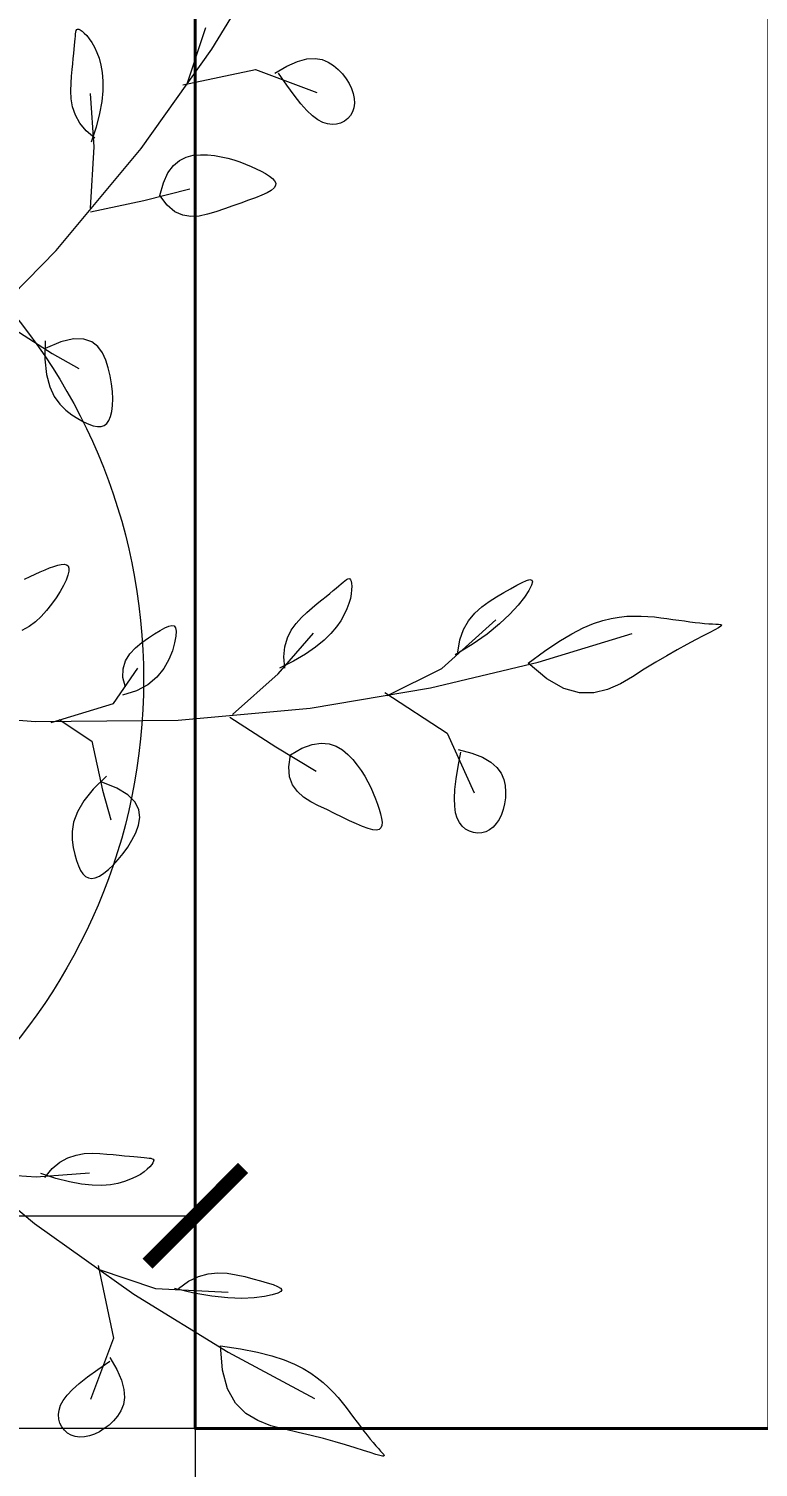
# Model space of a CAD drawing. Header units: centimetres. Extents: x -26724 to 60145, y -23645 to 6771.
# Drawn here: x -19223.8 to -19185.6, y -2535.3 to -2460.1 of the extents above; entities that cross this region are included whole.
import ezdxf

# ---------------------------------------------------------------- set-up
doc = ezdxf.new("R2010")
doc.units = ezdxf.units.CM
for name, pattern in [('AUSGEZOGEN', [0]), ('DALEKOVOD_VN', [5, 2.5, -2.5]), ('PUNKT2_S9', [0.35, 0.15, -0.1, 0, -0.1])]:
    doc.linetypes.add(name, pattern=pattern)
doc.layers.add('3.IZGLED 2', color=7, linetype='Continuous', lineweight=9, true_color=0x4a4a4a)
for name, color, linetype, lineweight in [('4.KOTE', 88, 'Continuous', 15), ('Moebel', 252, 'PUNKT2_S9', 13), ('namjestaj', 150, 'Continuous', 5), ('zid', 7, 'Continuous', 40)]:
    doc.layers.add(name, color=color, linetype=linetype, lineweight=lineweight)
doc.styles.get("Standard").update_dxf_attribs({"font": 'calibri.ttf'})
doc.dimstyles.new('ja 1 50', dxfattribs={"dimtxt": 10, "dimasz": 5, "dimexe": 5, "dimexo": 5, "dimgap": 1, "dimtad": 1, "dimdec": 0, "dimtxsty": 'Standard', "dimblk": 'ARCHTICK', "dimcen": 2.5, "dimclrd": 256, "dimclrt": 7, "dimadec": 0, "dimazin": 0, "dimtfac": 1, "dimtdec": 0, "dimtix": 1, "dimtmove": 1, "dimatfit": 3, "dimldrblk": 'ARCHTICK', "dimfxl": 10, "dimfxlon": 1, "dimlwd": 0, "dimlwe": 9, "dimarcsym": 0})

# ---------------------------------------------------------------- blocks, each defined once
blk = doc.blocks.new('ggggt')
at = {"layer": 'Moebel', "color": 91, "linetype": 'AUSGEZOGEN', "lineweight": 18, "transparency": 33554687}
for p, q in [((1601.589, 2023.089, 13.5), (1604.616, 2028.018, 13.5)), ((1594.466, 2023.883, 13.5), (1594.48, 2023.981, 13.5)), ((1594.48, 2023.981, 13.5), (1594.501, 2024.056, 13.5)), ((1594.501, 2024.056, 13.5), (1594.531, 2024.106, 13.5)), ((1594.531, 2024.106, 13.5), (1594.574, 2024.129, 13.5)), ((1594.574, 2024.129, 13.5), (1594.632, 2024.124, 13.5)), ((1594.632, 2024.124, 13.5), (1594.71, 2024.089, 13.5)), ((1594.71, 2024.089, 13.5), (1594.807, 2024.024, 13.5)), ((1594.807, 2024.024, 13.5), (1594.922, 2023.926, 13.5)), ((1600.283, 2021.224, 13.5), (1601.284, 2024.223, 13.5)), ((1594.392, 2023.081, 13.5), (1594.412, 2023.283, 13.5)), ((1594.412, 2023.283, 13.5), (1594.429, 2023.463, 13.5)), ((1594.429, 2023.463, 13.5), (1594.443, 2023.623, 13.5)), ((1594.443, 2023.623, 13.5), (1594.454, 2023.763, 13.5)), ((1594.454, 2023.763, 13.5), (1594.466, 2023.883, 13.5)), ((1594.922, 2023.926, 13.5), (1595.049, 2023.795, 13.5)), ((1595.049, 2023.795, 13.5), (1595.183, 2023.629, 13.5)), ((1595.183, 2023.629, 13.5), (1595.32, 2023.429, 13.5)), ((1595.32, 2023.429, 13.5), (1595.453, 2023.192, 13.5)), ((1595.453, 2023.192, 13.5), (1595.58, 2022.919, 13.5)), ((1594.318, 2022.323, 13.5), (1594.345, 2022.603, 13.5)), ((1594.345, 2022.603, 13.5), (1594.37, 2022.855, 13.5)), ((1594.37, 2022.855, 13.5), (1594.392, 2023.081, 13.5)), ((1595.58, 2022.919, 13.5), (1595.694, 2022.607, 13.5)), ((1595.694, 2022.607, 13.5), (1595.791, 2022.255, 13.5)), ((1597.891, 2017.891, 13.5), (1601.589, 2023.089, 13.5)), ((1605.524, 2022.201, 13.5), (1606.081, 2022.445, 13.5)), ((1606.081, 2022.445, 13.5), (1606.569, 2022.572, 13.5)), ((1606.569, 2022.572, 13.5), (1606.994, 2022.599, 13.5)), ((1606.994, 2022.599, 13.5), (1607.363, 2022.54, 13.5)), ((1607.363, 2022.54, 13.5), (1607.684, 2022.414, 13.5)), ((1594.259, 2021.674, 13.5), (1594.29, 2022.014, 13.5)), ((1594.29, 2022.014, 13.5), (1594.318, 2022.323, 13.5)), ((1595.791, 2022.255, 13.5), (1595.861, 2021.859, 13.5)), ((1595.861, 2021.859, 13.5), (1595.898, 2021.412, 13.5)), ((1600.083, 2021.224, 13.5), (1603.888, 2022.024, 13.5)), ((1603.888, 2022.024, 13.5), (1607.092, 2020.824, 13.5)), ((1604.889, 2021.824, 13.5), (1605.524, 2022.201, 13.5)), ((1605.517, 2021.2, 13.5), (1605.089, 2021.824, 13.5)), ((1607.684, 2022.414, 13.5), (1607.964, 2022.237, 13.5)), ((1607.964, 2022.237, 13.5), (1608.21, 2022.024, 13.5)), ((1608.21, 2022.024, 13.5), (1608.428, 2021.79, 13.5)), ((1608.428, 2021.79, 13.5), (1608.617, 2021.543, 13.5)), ((1594.217, 2020.906, 13.5), (1594.23, 2021.303, 13.5)), ((1594.23, 2021.303, 13.5), (1594.259, 2021.674, 13.5)), ((1595.898, 2021.412, 13.5), (1595.892, 2020.91, 13.5)), ((1605.903, 2020.672, 13.5), (1605.517, 2021.2, 13.5)), ((1608.617, 2021.543, 13.5), (1608.775, 2021.286, 13.5)), ((1608.775, 2021.286, 13.5), (1608.9, 2021.024, 13.5)), ((1608.9, 2021.024, 13.5), (1608.99, 2020.763, 13.5)), ((1594.238, 2020.492, 13.5), (1594.217, 2020.906, 13.5)), ((1594.311, 2020.068, 13.5), (1594.238, 2020.492, 13.5)), ((1595.443, 2017.975, 13.5), (1595.243, 2020.774, 13.5)), ((1595.836, 2020.345, 13.5), (1595.72, 2019.714, 13.5)), ((1595.892, 2020.91, 13.5), (1595.836, 2020.345, 13.5)), ((1606.253, 2020.235, 13.5), (1605.903, 2020.672, 13.5)), ((1606.572, 2019.881, 13.5), (1606.253, 2020.235, 13.5)), ((1608.99, 2020.763, 13.5), (1609.043, 2020.506, 13.5)), ((1609.056, 2020.258, 13.5), (1609.027, 2020.025, 13.5)), ((1609.043, 2020.506, 13.5), (1609.056, 2020.258, 13.5)), ((1594.454, 2019.642, 13.5), (1594.311, 2020.068, 13.5)), ((1594.684, 2019.221, 13.5), (1594.454, 2019.642, 13.5)), ((1595.72, 2019.714, 13.5), (1595.537, 2019.009, 13.5)), ((1606.865, 2019.605, 13.5), (1606.572, 2019.881, 13.5)), ((1607.138, 2019.399, 13.5), (1606.865, 2019.605, 13.5)), ((1608.702, 2019.453, 13.5), (1608.529, 2019.319, 13.5)), ((1608.846, 2019.618, 13.5), (1608.702, 2019.453, 13.5)), ((1608.956, 2019.81, 13.5), (1608.846, 2019.618, 13.5)), ((1609.027, 2020.025, 13.5), (1608.956, 2019.81, 13.5)), ((1595.019, 2018.813, 13.5), (1594.684, 2019.221, 13.5)), ((1595.477, 2018.426, 13.5), (1595.019, 2018.813, 13.5)), ((1595.537, 2019.009, 13.5), (1595.277, 2018.226, 13.5)), ((1607.395, 2019.258, 13.5), (1607.138, 2019.399, 13.5)), ((1607.642, 2019.175, 13.5), (1607.395, 2019.258, 13.5)), ((1607.883, 2019.144, 13.5), (1607.642, 2019.175, 13.5)), ((1608.114, 2019.16, 13.5), (1607.883, 2019.144, 13.5)), ((1608.331, 2019.22, 13.5), (1608.114, 2019.16, 13.5)), ((1608.529, 2019.319, 13.5), (1608.331, 2019.22, 13.5)), ((1595.243, 2014.777, 13.5), (1595.443, 2017.975, 13.5)), ((1593.455, 2012.56, 13.5), (1597.891, 2017.891, 13.5)), ((1599.585, 2016.998, 13.5), (1599.906, 2017.268, 13.5)), ((1599.906, 2017.268, 13.5), (1600.254, 2017.441, 13.5)), ((1600.254, 2017.441, 13.5), (1600.62, 2017.535, 13.5)), ((1600.62, 2017.535, 13.5), (1600.995, 2017.569, 13.5)), ((1600.995, 2017.569, 13.5), (1601.368, 2017.559, 13.5)), ((1601.368, 2017.559, 13.5), (1601.731, 2017.522, 13.5)), ((1601.731, 2017.522, 13.5), (1602.084, 2017.463, 13.5)), ((1602.084, 2017.463, 13.5), (1602.424, 2017.386, 13.5)), ((1602.424, 2017.386, 13.5), (1602.751, 2017.293, 13.5)), ((1602.751, 2017.293, 13.5), (1603.065, 2017.187, 13.5)), ((1603.065, 2017.187, 13.5), (1603.365, 2017.072, 13.5)), ((1599.063, 2016.095, 13.5), (1599.3, 2016.613, 13.5)), ((1599.3, 2016.613, 13.5), (1599.585, 2016.998, 13.5)), ((1603.365, 2017.072, 13.5), (1603.65, 2016.951, 13.5)), ((1603.65, 2016.951, 13.5), (1603.921, 2016.826, 13.5)), ((1603.921, 2016.826, 13.5), (1604.175, 2016.701, 13.5)), ((1604.175, 2016.701, 13.5), (1604.405, 2016.576, 13.5)), ((1604.405, 2016.576, 13.5), (1604.604, 2016.451, 13.5)), ((1604.604, 2016.451, 13.5), (1604.764, 2016.327, 13.5)), ((1598.046, 2015.177, 13.5), (1600.449, 2015.776, 13.5)), ((1598.881, 2015.427, 13.5), (1599.063, 2016.095, 13.5)), ((1604.705, 2015.702, 13.5), (1604.486, 2015.576, 13.5)), ((1604.855, 2015.827, 13.5), (1604.705, 2015.702, 13.5)), ((1604.764, 2016.327, 13.5), (1604.877, 2016.202, 13.5)), ((1604.93, 2015.952, 13.5), (1604.855, 2015.827, 13.5)), ((1604.877, 2016.202, 13.5), (1604.935, 2016.077, 13.5)), ((1604.935, 2016.077, 13.5), (1604.93, 2015.952, 13.5)), ((1595.243, 2014.577, 13.5), (1598.046, 2015.177, 13.5)), ((1599.266, 2014.921, 13.5), (1598.881, 2015.427, 13.5)), ((1598.881, 2015.427, 13.5), (1598.881, 2015.427, 13.5)), ((1599.666, 2014.587, 13.5), (1599.266, 2014.921, 13.5)), ((1603.11, 2015.042, 13.5), (1602.687, 2014.896, 13.5)), ((1603.51, 2015.182, 13.5), (1603.11, 2015.042, 13.5)), ((1603.879, 2015.317, 13.5), (1603.51, 2015.182, 13.5)), ((1604.208, 2015.448, 13.5), (1603.879, 2015.317, 13.5)), ((1604.486, 2015.576, 13.5), (1604.208, 2015.448, 13.5)), ((1600.08, 2014.398, 13.5), (1599.666, 2014.587, 13.5)), ((1600.504, 2014.33, 13.5), (1600.08, 2014.398, 13.5)), ((1600.936, 2014.355, 13.5), (1600.504, 2014.33, 13.5)), ((1601.374, 2014.45, 13.5), (1600.936, 2014.355, 13.5)), ((1601.813, 2014.588, 13.5), (1601.374, 2014.45, 13.5)), ((1602.252, 2014.744, 13.5), (1601.813, 2014.588, 13.5)), ((1602.687, 2014.896, 13.5), (1602.252, 2014.744, 13.5)), ((1588.216, 2007.229, 13.5), (1593.455, 2012.56, 13.5)), ((1591.038, 2008.58, 13.5), (1593.24, 2007.18, 13.5)), ((1592.874, 2007.831, 13.5), (1592.857, 2006.872, 13.5)), ((1593.694, 2007.777, 13.5), (1592.874, 2007.431, 13.5)), ((1594.362, 2007.935, 13.5), (1593.694, 2007.777, 13.5)), ((1594.896, 2007.931, 13.5), (1594.362, 2007.935, 13.5)), ((1595.315, 2007.791, 13.5), (1594.896, 2007.931, 13.5)), ((1595.634, 2007.543, 13.5), (1595.315, 2007.791, 13.5)), ((1595.873, 2007.213, 13.5), (1595.634, 2007.543, 13.5)), ((1592.857, 2006.872, 13.5), (1592.943, 2006.08, 13.5)), ((1593.24, 2007.18, 13.5), (1594.642, 2006.381, 13.5)), ((1596.048, 2006.828, 13.5), (1595.873, 2007.213, 13.5)), ((1596.178, 2006.415, 13.5), (1596.048, 2006.828, 13.5)), ((1592.943, 2006.08, 13.5), (1593.114, 2005.438, 13.5)), ((1596.277, 2005.997, 13.5), (1596.178, 2006.415, 13.5)), ((1596.348, 2005.585, 13.5), (1596.277, 2005.997, 13.5)), ((1593.114, 2005.438, 13.5), (1593.352, 2004.924, 13.5)), ((1596.391, 2005.186, 13.5), (1596.348, 2005.585, 13.5)), ((1596.408, 2004.809, 13.5), (1596.391, 2005.186, 13.5)), ((1593.352, 2004.924, 13.5), (1593.637, 2004.519, 13.5)), ((1593.637, 2004.519, 13.5), (1593.951, 2004.204, 13.5)), ((1596.361, 2004.149, 13.5), (1596.397, 2004.461, 13.5)), ((1596.397, 2004.461, 13.5), (1596.408, 2004.809, 13.5)), ((1593.951, 2004.204, 13.5), (1594.276, 2003.96, 13.5)), ((1594.276, 2003.96, 13.5), (1594.593, 2003.766, 13.5)), ((1594.593, 2003.766, 13.5), (1594.886, 2003.607, 13.5)), ((1596.099, 2003.508, 13.5), (1596.211, 2003.666, 13.5)), ((1596.211, 2003.666, 13.5), (1596.299, 2003.882, 13.5)), ((1596.299, 2003.882, 13.5), (1596.361, 2004.149, 13.5)), ((1594.886, 2003.607, 13.5), (1595.153, 2003.483, 13.5)), ((1595.153, 2003.483, 13.5), (1595.394, 2003.397, 13.5)), ((1595.394, 2003.397, 13.5), (1595.609, 2003.354, 13.5)), ((1595.609, 2003.354, 13.5), (1595.798, 2003.355, 13.5)), ((1595.798, 2003.355, 13.5), (1595.961, 2003.405, 13.5)), ((1595.961, 2003.405, 13.5), (1596.099, 2003.508, 13.5)), ((1593.53, 1996.106, 13.5), (1593.712, 1996.144, 13.5)), ((1593.712, 1996.144, 13.5), (1593.866, 1996.154, 13.5)), ((1593.866, 1996.154, 13.5), (1593.989, 1996.129, 13.5)), ((1593.989, 1996.129, 13.5), (1594.075, 1996.065, 13.5)), ((1591.803, 1995.376, 13.5), (1592.085, 1995.514, 13.5)), ((1592.085, 1995.514, 13.5), (1592.357, 1995.643, 13.5)), ((1592.357, 1995.643, 13.5), (1592.618, 1995.761, 13.5)), ((1592.618, 1995.761, 13.5), (1592.867, 1995.868, 13.5)), ((1592.867, 1995.868, 13.5), (1593.103, 1995.963, 13.5)), ((1593.103, 1995.963, 13.5), (1593.325, 1996.044, 13.5)), ((1593.325, 1996.044, 13.5), (1593.53, 1996.106, 13.5)), ((1594.066, 1995.586, 13.5), (1593.969, 1995.329, 13.5)), ((1594.117, 1995.797, 13.5), (1594.066, 1995.586, 13.5)), ((1594.075, 1996.065, 13.5), (1594.119, 1995.956, 13.5)), ((1594.119, 1995.956, 13.5), (1594.117, 1995.797, 13.5)), ((1608.64, 1995.352, 13.5), (1608.707, 1995.39, 13.5)), ((1608.707, 1995.39, 13.5), (1608.764, 1995.403, 13.5)), ((1608.764, 1995.403, 13.5), (1608.81, 1995.389, 13.5)), ((1608.81, 1995.389, 13.5), (1608.848, 1995.345, 13.5)), ((1593.654, 1994.723, 13.5), (1593.445, 1994.394, 13.5)), ((1593.83, 1995.038, 13.5), (1593.654, 1994.723, 13.5)), ((1593.969, 1995.329, 13.5), (1593.83, 1995.038, 13.5)), ((1607.569, 1994.472, 13.5), (1607.765, 1994.633, 13.5)), ((1607.765, 1994.633, 13.5), (1607.94, 1994.777, 13.5)), ((1607.94, 1994.777, 13.5), (1608.097, 1994.906, 13.5)), ((1608.097, 1994.906, 13.5), (1608.237, 1995.022, 13.5)), ((1608.237, 1995.022, 13.5), (1608.36, 1995.125, 13.5)), ((1608.36, 1995.125, 13.5), (1608.467, 1995.216, 13.5)), ((1608.467, 1995.216, 13.5), (1608.56, 1995.292, 13.5)), ((1608.56, 1995.292, 13.5), (1608.64, 1995.352, 13.5)), ((1608.888, 1994.605, 13.5), (1608.842, 1994.367, 13.5)), ((1608.848, 1995.345, 13.5), (1608.878, 1995.266, 13.5)), ((1608.878, 1995.266, 13.5), (1608.901, 1995.15, 13.5)), ((1608.91, 1994.817, 13.5), (1608.888, 1994.605, 13.5)), ((1608.901, 1995.15, 13.5), (1608.913, 1995, 13.5)), ((1608.913, 1995, 13.5), (1608.91, 1994.817, 13.5)), ((1616.49, 1994.449, 13.5), (1616.872, 1994.669, 13.5)), ((1616.872, 1994.669, 13.5), (1617.229, 1994.873, 13.5)), ((1617.229, 1994.873, 13.5), (1617.551, 1995.053, 13.5)), ((1617.551, 1995.053, 13.5), (1617.831, 1995.199, 13.5)), ((1617.831, 1995.199, 13.5), (1618.061, 1995.301, 13.5)), ((1618.184, 1994.786, 13.5), (1617.952, 1994.434, 13.5)), ((1618.061, 1995.301, 13.5), (1618.233, 1995.348, 13.5)), ((1618.322, 1995.057, 13.5), (1618.184, 1994.786, 13.5)), ((1618.233, 1995.348, 13.5), (1618.339, 1995.33, 13.5)), ((1618.371, 1995.236, 13.5), (1618.322, 1995.057, 13.5)), ((1618.339, 1995.33, 13.5), (1618.371, 1995.236, 13.5)), ((1593.208, 1994.062, 13.5), (1592.948, 1993.737, 13.5)), ((1593.445, 1994.394, 13.5), (1593.208, 1994.062, 13.5)), ((1606.568, 1993.634, 13.5), (1606.852, 1993.876, 13.5)), ((1606.852, 1993.876, 13.5), (1607.113, 1994.095, 13.5)), ((1607.113, 1994.095, 13.5), (1607.352, 1994.293, 13.5)), ((1607.352, 1994.293, 13.5), (1607.569, 1994.472, 13.5)), ((1608.77, 1994.105, 13.5), (1608.666, 1993.822, 13.5)), ((1608.842, 1994.367, 13.5), (1608.77, 1994.105, 13.5)), ((1615.352, 1993.592, 13.5), (1615.714, 1993.922, 13.5)), ((1615.714, 1993.922, 13.5), (1616.099, 1994.204, 13.5)), ((1616.099, 1994.204, 13.5), (1616.49, 1994.449, 13.5)), ((1617.621, 1994.014, 13.5), (1617.187, 1993.542, 13.5)), ((1617.952, 1994.434, 13.5), (1617.621, 1994.014, 13.5)), ((1592.371, 1993.147, 13.5), (1592.039, 1992.9, 13.5)), ((1592.669, 1993.429, 13.5), (1592.371, 1993.147, 13.5)), ((1592.948, 1993.737, 13.5), (1592.669, 1993.429, 13.5)), ((1606.001, 1993.055, 13.5), (1606.279, 1993.363, 13.5)), ((1606.279, 1993.363, 13.5), (1606.568, 1993.634, 13.5)), ((1608.346, 1993.204, 13.5), (1608.115, 1992.874, 13.5)), ((1608.526, 1993.521, 13.5), (1608.346, 1993.204, 13.5)), ((1608.666, 1993.822, 13.5), (1608.526, 1993.521, 13.5)), ((1613.621, 1990.711, 13.5), (1616.449, 1993.255, 13.5)), ((1614.765, 1992.741, 13.5), (1615.03, 1993.202, 13.5)), ((1615.03, 1993.202, 13.5), (1615.352, 1993.592, 13.5)), ((1617.187, 1993.542, 13.5), (1616.645, 1993.031, 13.5)), ((1621.56, 1993.054, 13.5), (1622.046, 1993.215, 13.5)), ((1622.046, 1993.215, 13.5), (1622.492, 1993.323, 13.5)), ((1622.492, 1993.323, 13.5), (1622.909, 1993.391, 13.5)), ((1622.909, 1993.391, 13.5), (1623.307, 1993.431, 13.5)), ((1623.307, 1993.431, 13.5), (1623.689, 1993.448, 13.5)), ((1623.689, 1993.448, 13.5), (1624.056, 1993.446, 13.5)), ((1624.056, 1993.446, 13.5), (1624.41, 1993.428, 13.5)), ((1624.41, 1993.428, 13.5), (1624.751, 1993.398, 13.5)), ((1624.751, 1993.398, 13.5), (1625.081, 1993.359, 13.5)), ((1625.081, 1993.359, 13.5), (1625.402, 1993.316, 13.5)), ((1625.402, 1993.316, 13.5), (1625.715, 1993.271, 13.5)), ((1625.715, 1993.271, 13.5), (1626.021, 1993.227, 13.5)), ((1626.021, 1993.227, 13.5), (1626.318, 1993.187, 13.5)), ((1626.318, 1993.187, 13.5), (1626.604, 1993.15, 13.5)), ((1626.604, 1993.15, 13.5), (1626.877, 1993.116, 13.5)), ((1626.877, 1993.116, 13.5), (1627.134, 1993.087, 13.5)), ((1592.039, 1992.9, 13.5), (1591.65, 1992.691, 13.5)), ((1598.274, 1992.306, 13.5), (1598.6, 1992.516, 13.5)), ((1598.6, 1992.516, 13.5), (1598.888, 1992.693, 13.5)), ((1598.888, 1992.693, 13.5), (1599.134, 1992.832, 13.5)), ((1599.134, 1992.832, 13.5), (1599.338, 1992.923, 13.5)), ((1599.338, 1992.923, 13.5), (1599.499, 1992.96, 13.5)), ((1599.499, 1992.96, 13.5), (1599.616, 1992.934, 13.5)), ((1599.616, 1992.934, 13.5), (1599.691, 1992.836, 13.5)), ((1599.708, 1992.397, 13.5), (1599.649, 1992.045, 13.5)), ((1599.691, 1992.836, 13.5), (1599.721, 1992.66, 13.5)), ((1599.721, 1992.66, 13.5), (1599.708, 1992.397, 13.5)), ((1605.073, 1990.424, 13.5), (1606.911, 1992.544, 13.5)), ((1605.553, 1992.302, 13.5), (1605.753, 1992.704, 13.5)), ((1605.753, 1992.704, 13.5), (1606.001, 1993.055, 13.5)), ((1607.826, 1992.532, 13.5), (1607.466, 1992.181, 13.5)), ((1608.115, 1992.874, 13.5), (1607.826, 1992.532, 13.5)), ((1614.572, 1992.197, 13.5), (1614.765, 1992.741, 13.5)), ((1615.991, 1992.498, 13.5), (1615.221, 1991.955, 13.5)), ((1616.645, 1993.031, 13.5), (1615.991, 1992.498, 13.5)), ((1618.661, 1991.039, 13.5), (1623.577, 1992.526, 13.5)), ((1619.754, 1992.12, 13.5), (1620.425, 1992.52, 13.5)), ((1620.425, 1992.52, 13.5), (1621.024, 1992.827, 13.5)), ((1621.024, 1992.827, 13.5), (1621.56, 1993.054, 13.5)), ((1627.301, 1992.409, 13.5), (1626.898, 1992.2, 13.5)), ((1627.134, 1993.087, 13.5), (1627.374, 1993.064, 13.5)), ((1627.641, 1992.585, 13.5), (1627.301, 1992.409, 13.5)), ((1627.374, 1993.064, 13.5), (1627.593, 1993.045, 13.5)), ((1627.593, 1993.045, 13.5), (1627.791, 1993.033, 13.5)), ((1627.909, 1992.726, 13.5), (1627.641, 1992.585, 13.5)), ((1627.791, 1993.033, 13.5), (1627.963, 1993.026, 13.5)), ((1628.1, 1992.833, 13.5), (1627.909, 1992.726, 13.5)), ((1627.963, 1993.026, 13.5), (1628.104, 1993.021, 13.5)), ((1628.218, 1992.91, 13.5), (1628.1, 1992.833, 13.5)), ((1628.104, 1993.021, 13.5), (1628.207, 1993.012, 13.5)), ((1628.207, 1993.012, 13.5), (1628.265, 1992.994, 13.5)), ((1628.271, 1992.962, 13.5), (1628.218, 1992.91, 13.5)), ((1628.265, 1992.994, 13.5), (1628.271, 1992.962, 13.5)), ((1597.313, 1991.462, 13.5), (1597.604, 1991.781, 13.5)), ((1597.604, 1991.781, 13.5), (1597.933, 1992.062, 13.5)), ((1597.933, 1992.062, 13.5), (1598.274, 1992.306, 13.5)), ((1599.533, 1991.626, 13.5), (1599.347, 1991.169, 13.5)), ((1599.649, 1992.045, 13.5), (1599.533, 1991.626, 13.5)), ((1605.366, 1991.316, 13.5), (1605.418, 1991.842, 13.5)), ((1605.418, 1991.842, 13.5), (1605.553, 1992.302, 13.5)), ((1607.027, 1991.822, 13.5), (1606.498, 1991.457, 13.5)), ((1607.466, 1992.181, 13.5), (1607.027, 1991.822, 13.5)), ((1615.221, 1991.955, 13.5), (1614.328, 1991.418, 13.5)), ((1614.47, 1991.559, 13.5), (1614.572, 1992.197, 13.5)), ((1618.148, 1990.99, 13.5), (1618.999, 1991.615, 13.5)), ((1618.999, 1991.615, 13.5), (1619.754, 1992.12, 13.5)), ((1625.935, 1991.681, 13.5), (1625.392, 1991.374, 13.5)), ((1626.44, 1991.957, 13.5), (1625.935, 1991.681, 13.5)), ((1626.898, 1992.2, 13.5), (1626.44, 1991.957, 13.5)), ((1596.954, 1990.693, 13.5), (1597.087, 1991.1, 13.5)), ((1597.087, 1991.1, 13.5), (1597.313, 1991.462, 13.5)), ((1599.347, 1991.169, 13.5), (1599.079, 1990.703, 13.5)), ((1605.87, 1991.088, 13.5), (1605.133, 1990.718, 13.5)), ((1605.416, 1990.718, 13.5), (1605.366, 1991.316, 13.5)), ((1606.498, 1991.457, 13.5), (1605.87, 1991.088, 13.5)), ((1613.035, 1989.694, 13.5), (1618.661, 1991.039, 13.5)), ((1619.116, 1990.162, 13.5), (1618.148, 1990.99, 13.5)), ((1618.148, 1990.99, 13.5), (1618.148, 1990.99, 13.5)), ((1624.817, 1991.035, 13.5), (1624.22, 1990.666, 13.5)), ((1625.392, 1991.374, 13.5), (1624.817, 1991.035, 13.5)), ((1596.445, 1988.875, 13.5), (1597.716, 1990.713, 13.5)), ((1596.939, 1990.239, 13.5), (1596.954, 1990.693, 13.5)), ((1597.07, 1989.735, 13.5), (1596.939, 1990.239, 13.5)), ((1598.716, 1990.255, 13.5), (1598.245, 1989.855, 13.5)), ((1599.079, 1990.703, 13.5), (1598.716, 1990.255, 13.5)), ((1602.67, 1988.304, 13.5), (1605.073, 1990.424, 13.5)), ((1610.793, 1989.298, 13.5), (1613.621, 1990.711, 13.5)), ((1620.005, 1989.66, 13.5), (1619.116, 1990.162, 13.5)), ((1623.606, 1990.276, 13.5), (1622.969, 1989.906, 13.5)), ((1624.22, 1990.666, 13.5), (1623.606, 1990.276, 13.5)), ((1597.653, 1989.53, 13.5), (1596.929, 1989.31, 13.5)), ((1598.245, 1989.855, 13.5), (1597.653, 1989.53, 13.5)), ((1606.745, 1988.633, 13.5), (1613.035, 1989.694, 13.5)), ((1610.652, 1989.44, 13.5), (1613.907, 1987.315, 13.5)), ((1620.826, 1989.435, 13.5), (1620.005, 1989.66, 13.5)), ((1621.588, 1989.435, 13.5), (1620.826, 1989.435, 13.5)), ((1622.299, 1989.609, 13.5), (1621.588, 1989.435, 13.5)), ((1622.969, 1989.906, 13.5), (1622.299, 1989.609, 13.5)), ((1593.192, 1987.887, 13.5), (1596.445, 1988.875, 13.5)), ((1599.839, 1988, 13.5), (1606.745, 1988.633, 13.5)), ((1584.368, 1988.582, 13.5), (1592.364, 1987.935, 13.5)), ((1592.364, 1987.935, 13.5), (1599.839, 1988, 13.5)), ((1593.616, 1988.028, 13.5), (1595.315, 1986.895, 13.5)), ((1602.529, 1988.162, 13.5), (1604.935, 1986.604, 13.5)), ((1613.907, 1987.315, 13.5), (1615.325, 1984.201, 13.5)), ((1595.315, 1986.895, 13.5), (1595.883, 1984.348, 13.5)), ((1604.935, 1986.604, 13.5), (1607.058, 1985.329, 13.5)), ((1605.703, 1986.19, 13.5), (1606.304, 1986.535, 13.5)), ((1606.304, 1986.535, 13.5), (1606.838, 1986.733, 13.5)), ((1606.838, 1986.733, 13.5), (1607.311, 1986.804, 13.5)), ((1607.311, 1986.804, 13.5), (1607.729, 1986.768, 13.5)), ((1607.729, 1986.768, 13.5), (1608.097, 1986.644, 13.5)), ((1608.097, 1986.644, 13.5), (1608.423, 1986.452, 13.5)), ((1608.423, 1986.452, 13.5), (1608.712, 1986.211, 13.5)), ((1614.474, 1986.466, 13.5), (1615.19, 1986.284, 13.5)), ((1605.617, 1985.561, 13.5), (1605.703, 1986.19, 13.5)), ((1605.703, 1986.19, 13.5), (1605.703, 1986.19, 13.5)), ((1608.712, 1986.211, 13.5), (1608.969, 1985.94, 13.5)), ((1608.969, 1985.94, 13.5), (1609.2, 1985.657, 13.5)), ((1609.2, 1985.657, 13.5), (1609.407, 1985.366, 13.5)), ((1614.377, 1984.934, 13.5), (1614.477, 1985.58, 13.5)), ((1614.477, 1985.58, 13.5), (1614.616, 1986.324, 13.5)), ((1615.19, 1986.284, 13.5), (1615.757, 1986.062, 13.5)), ((1615.757, 1986.062, 13.5), (1616.191, 1985.807, 13.5)), ((1616.191, 1985.807, 13.5), (1616.51, 1985.525, 13.5)), ((1596.083, 1985.067, 13.5), (1595.393, 1984.401, 13.5)), ((1605.664, 1985.041, 13.5), (1605.617, 1985.561, 13.5)), ((1605.823, 1984.615, 13.5), (1605.664, 1985.041, 13.5)), ((1609.407, 1985.366, 13.5), (1609.593, 1985.071, 13.5)), ((1609.593, 1985.071, 13.5), (1609.758, 1984.774, 13.5)), ((1614.315, 1984.377, 13.5), (1614.377, 1984.934, 13.5)), ((1616.51, 1985.525, 13.5), (1616.73, 1985.223, 13.5)), ((1616.73, 1985.223, 13.5), (1616.868, 1984.907, 13.5)), ((1616.868, 1984.907, 13.5), (1616.94, 1984.583, 13.5)), ((1595.393, 1984.401, 13.5), (1594.895, 1983.78, 13.5)), ((1596.625, 1984.45, 13.5), (1595.801, 1984.784, 13.5)), ((1595.883, 1984.348, 13.5), (1596.308, 1982.791, 13.5)), ((1597.209, 1984.089, 13.5), (1596.625, 1984.45, 13.5)), ((1597.584, 1983.708, 13.5), (1597.209, 1984.089, 13.5)), ((1606.074, 1984.267, 13.5), (1605.823, 1984.615, 13.5)), ((1606.398, 1983.98, 13.5), (1606.074, 1984.267, 13.5)), ((1609.758, 1984.774, 13.5), (1609.905, 1984.477, 13.5)), ((1609.905, 1984.477, 13.5), (1610.036, 1984.183, 13.5)), ((1610.036, 1984.183, 13.5), (1610.152, 1983.896, 13.5)), ((1614.29, 1983.902, 13.5), (1614.315, 1984.377, 13.5)), ((1616.94, 1984.583, 13.5), (1616.963, 1984.259, 13.5)), ((1616.963, 1984.259, 13.5), (1616.952, 1983.94, 13.5)), ((1594.895, 1983.78, 13.5), (1594.561, 1983.205, 13.5)), ((1597.781, 1983.313, 13.5), (1597.584, 1983.708, 13.5)), ((1606.774, 1983.737, 13.5), (1606.398, 1983.98, 13.5)), ((1607.183, 1983.524, 13.5), (1606.774, 1983.737, 13.5)), ((1607.603, 1983.324, 13.5), (1607.183, 1983.524, 13.5)), ((1608.019, 1983.124, 13.5), (1607.603, 1983.324, 13.5)), ((1610.152, 1983.896, 13.5), (1610.256, 1983.616, 13.5)), ((1610.256, 1983.616, 13.5), (1610.347, 1983.349, 13.5)), ((1610.347, 1983.349, 13.5), (1610.421, 1983.097, 13.5)), ((1614.302, 1983.499, 13.5), (1614.29, 1983.902, 13.5)), ((1614.35, 1983.161, 13.5), (1614.302, 1983.499, 13.5)), ((1616.841, 1983.338, 13.5), (1616.745, 1983.064, 13.5)), ((1616.911, 1983.631, 13.5), (1616.841, 1983.338, 13.5)), ((1616.952, 1983.94, 13.5), (1616.911, 1983.631, 13.5)), ((1594.366, 1982.674, 13.5), (1594.281, 1982.186, 13.5)), ((1594.561, 1983.205, 13.5), (1594.366, 1982.674, 13.5)), ((1597.767, 1982.509, 13.5), (1597.832, 1982.912, 13.5)), ((1597.832, 1982.912, 13.5), (1597.781, 1983.313, 13.5)), ((1608.42, 1982.928, 13.5), (1608.019, 1983.124, 13.5)), ((1608.802, 1982.744, 13.5), (1608.42, 1982.928, 13.5)), ((1609.159, 1982.578, 13.5), (1608.802, 1982.744, 13.5)), ((1609.484, 1982.439, 13.5), (1609.159, 1982.578, 13.5)), ((1610.421, 1983.097, 13.5), (1610.474, 1982.868, 13.5)), ((1610.474, 1982.868, 13.5), (1610.498, 1982.667, 13.5)), ((1610.498, 1982.667, 13.5), (1610.49, 1982.499, 13.5)), ((1614.432, 1982.879, 13.5), (1614.35, 1983.161, 13.5)), ((1614.548, 1982.646, 13.5), (1614.432, 1982.879, 13.5)), ((1614.696, 1982.454, 13.5), (1614.548, 1982.646, 13.5)), ((1616.479, 1982.597, 13.5), (1616.313, 1982.412, 13.5)), ((1616.624, 1982.815, 13.5), (1616.479, 1982.597, 13.5)), ((1616.745, 1983.064, 13.5), (1616.624, 1982.815, 13.5)), ((1594.281, 1982.186, 13.5), (1594.281, 1981.741, 13.5)), ((1597.418, 1981.729, 13.5), (1597.619, 1982.113, 13.5)), ((1597.619, 1982.113, 13.5), (1597.767, 1982.509, 13.5)), ((1609.771, 1982.332, 13.5), (1609.484, 1982.439, 13.5)), ((1610.015, 1982.267, 13.5), (1609.771, 1982.332, 13.5)), ((1610.21, 1982.249, 13.5), (1610.015, 1982.267, 13.5)), ((1610.351, 1982.284, 13.5), (1610.21, 1982.249, 13.5)), ((1610.443, 1982.369, 13.5), (1610.351, 1982.284, 13.5)), ((1610.49, 1982.499, 13.5), (1610.443, 1982.369, 13.5)), ((1614.871, 1982.302, 13.5), (1614.696, 1982.454, 13.5)), ((1615.067, 1982.19, 13.5), (1614.871, 1982.302, 13.5)), ((1615.276, 1982.121, 13.5), (1615.067, 1982.19, 13.5)), ((1615.494, 1982.093, 13.5), (1615.276, 1982.121, 13.5)), ((1615.712, 1982.108, 13.5), (1615.494, 1982.093, 13.5)), ((1615.926, 1982.166, 13.5), (1615.712, 1982.108, 13.5)), ((1616.128, 1982.267, 13.5), (1615.926, 1982.166, 13.5)), ((1616.313, 1982.412, 13.5), (1616.128, 1982.267, 13.5)), ((1594.281, 1981.741, 13.5), (1594.338, 1981.338, 13.5)), ((1594.338, 1981.338, 13.5), (1594.425, 1980.977, 13.5)), ((1596.951, 1981.022, 13.5), (1597.193, 1981.364, 13.5)), ((1597.193, 1981.364, 13.5), (1597.418, 1981.729, 13.5)), ((1594.425, 1980.977, 13.5), (1594.52, 1980.658, 13.5)), ((1594.52, 1980.658, 13.5), (1594.621, 1980.381, 13.5)), ((1594.621, 1980.381, 13.5), (1594.731, 1980.15, 13.5)), ((1596.192, 1980.193, 13.5), (1596.445, 1980.432, 13.5)), ((1596.445, 1980.432, 13.5), (1596.7, 1980.71, 13.5)), ((1596.7, 1980.71, 13.5), (1596.951, 1981.022, 13.5)), ((1594.731, 1980.15, 13.5), (1594.851, 1979.967, 13.5)), ((1594.851, 1979.967, 13.5), (1594.986, 1979.835, 13.5)), ((1594.986, 1979.835, 13.5), (1595.137, 1979.755, 13.5)), ((1595.137, 1979.755, 13.5), (1595.307, 1979.73, 13.5)), ((1595.307, 1979.73, 13.5), (1595.498, 1979.762, 13.5)), ((1595.498, 1979.762, 13.5), (1595.713, 1979.853, 13.5)), ((1595.713, 1979.853, 13.5), (1595.946, 1979.998, 13.5)), ((1595.946, 1979.998, 13.5), (1596.192, 1980.193, 13.5)), ((1586.986, 1966.12, 13.5), (1592.317, 1961.684, 13.5)), ((1594.494, 1965.264, 13.5), (1594.918, 1965.337, 13.5)), ((1594.918, 1965.337, 13.5), (1595.332, 1965.358, 13.5)), ((1595.332, 1965.358, 13.5), (1595.729, 1965.345, 13.5)), ((1595.729, 1965.345, 13.5), (1596.1, 1965.316, 13.5)), ((1596.1, 1965.316, 13.5), (1596.44, 1965.286, 13.5)), ((1596.44, 1965.286, 13.5), (1596.749, 1965.257, 13.5)), ((1592.851, 1964.098, 13.5), (1593.239, 1964.556, 13.5)), ((1593.239, 1964.556, 13.5), (1593.647, 1964.891, 13.5)), ((1593.647, 1964.891, 13.5), (1594.068, 1965.121, 13.5)), ((1594.068, 1965.121, 13.5), (1594.494, 1965.264, 13.5)), ((1596.749, 1965.257, 13.5), (1597.028, 1965.23, 13.5)), ((1597.028, 1965.23, 13.5), (1597.28, 1965.205, 13.5)), ((1597.28, 1965.205, 13.5), (1597.507, 1965.183, 13.5)), ((1597.507, 1965.183, 13.5), (1597.709, 1965.163, 13.5)), ((1597.709, 1965.163, 13.5), (1597.889, 1965.146, 13.5)), ((1597.889, 1965.146, 13.5), (1598.049, 1965.132, 13.5)), ((1598.049, 1965.132, 13.5), (1598.189, 1965.121, 13.5)), ((1598.22, 1964.526, 13.5), (1598.055, 1964.392, 13.5)), ((1598.189, 1965.121, 13.5), (1598.309, 1965.109, 13.5)), ((1598.352, 1964.653, 13.5), (1598.22, 1964.526, 13.5)), ((1598.309, 1965.109, 13.5), (1598.407, 1965.095, 13.5)), ((1598.45, 1964.768, 13.5), (1598.352, 1964.653, 13.5)), ((1598.407, 1965.095, 13.5), (1598.482, 1965.074, 13.5)), ((1598.515, 1964.865, 13.5), (1598.45, 1964.768, 13.5)), ((1598.482, 1965.074, 13.5), (1598.532, 1965.044, 13.5)), ((1598.55, 1964.943, 13.5), (1598.515, 1964.865, 13.5)), ((1598.532, 1965.044, 13.5), (1598.555, 1965.001, 13.5)), ((1598.555, 1965.001, 13.5), (1598.55, 1964.943, 13.5)), ((1589.203, 1964.332, 13.5), (1592.401, 1964.132, 13.5)), ((1592.401, 1964.132, 13.5), (1595.2, 1964.332, 13.5)), ((1593.435, 1964.039, 13.5), (1592.651, 1964.298, 13.5)), ((1594.14, 1963.855, 13.5), (1593.435, 1964.039, 13.5)), ((1594.771, 1963.739, 13.5), (1594.14, 1963.855, 13.5)), ((1596.681, 1963.784, 13.5), (1596.285, 1963.714, 13.5)), ((1597.033, 1963.881, 13.5), (1596.681, 1963.784, 13.5)), ((1597.344, 1963.995, 13.5), (1597.033, 1963.881, 13.5)), ((1597.618, 1964.122, 13.5), (1597.344, 1963.995, 13.5)), ((1597.855, 1964.255, 13.5), (1597.618, 1964.122, 13.5)), ((1598.055, 1964.392, 13.5), (1597.855, 1964.255, 13.5)), ((1595.336, 1963.683, 13.5), (1594.771, 1963.739, 13.5)), ((1595.838, 1963.677, 13.5), (1595.336, 1963.683, 13.5)), ((1596.285, 1963.714, 13.5), (1595.838, 1963.677, 13.5)), ((1592.317, 1961.684, 13.5), (1597.514, 1957.986, 13.5)), ((1595.65, 1959.492, 13.5), (1596.45, 1955.687, 13.5)), ((1595.65, 1959.292, 13.5), (1598.649, 1958.291, 13.5)), ((1599.848, 1958.291, 13.5), (1600.372, 1958.669, 13.5)), ((1600.372, 1958.669, 13.5), (1600.893, 1958.918, 13.5)), ((1600.893, 1958.918, 13.5), (1601.406, 1959.056, 13.5)), ((1601.406, 1959.056, 13.5), (1601.91, 1959.104, 13.5)), ((1601.91, 1959.104, 13.5), (1602.399, 1959.082, 13.5)), ((1602.399, 1959.082, 13.5), (1602.87, 1959.009, 13.5)), ((1602.87, 1959.009, 13.5), (1603.32, 1958.905, 13.5)), ((1603.32, 1958.905, 13.5), (1603.746, 1958.791, 13.5)), ((1603.746, 1958.791, 13.5), (1604.142, 1958.683, 13.5)), ((1604.142, 1958.683, 13.5), (1604.497, 1958.582, 13.5)), ((1604.497, 1958.582, 13.5), (1604.799, 1958.488, 13.5)), ((1597.514, 1957.986, 13.5), (1602.444, 1954.959, 13.5)), ((1598.649, 1958.291, 13.5), (1602.447, 1958.09, 13.5)), ((1600.659, 1958.04, 13.5), (1599.648, 1958.291, 13.5)), ((1601.588, 1957.878, 13.5), (1600.659, 1958.04, 13.5)), ((1602.428, 1957.793, 13.5), (1601.588, 1957.878, 13.5)), ((1603.171, 1957.771, 13.5), (1602.428, 1957.793, 13.5)), ((1603.812, 1957.798, 13.5), (1603.171, 1957.771, 13.5)), ((1604.343, 1957.861, 13.5), (1603.812, 1957.798, 13.5)), ((1604.756, 1957.946, 13.5), (1604.343, 1957.861, 13.5)), ((1605.046, 1958.04, 13.5), (1604.756, 1957.946, 13.5)), ((1604.799, 1958.488, 13.5), (1605.033, 1958.397, 13.5)), ((1605.033, 1958.397, 13.5), (1605.188, 1958.309, 13.5)), ((1605.207, 1958.132, 13.5), (1605.046, 1958.04, 13.5)), ((1605.188, 1958.309, 13.5), (1605.25, 1958.221, 13.5)), ((1605.25, 1958.221, 13.5), (1605.207, 1958.132, 13.5)), ((1596.45, 1955.687, 13.5), (1595.25, 1952.483, 13.5)), ((1602.047, 1955.287, 13.5), (1603.09, 1955.128, 13.5)), ((1602.145, 1954.017, 13.5), (1602.047, 1955.287, 13.5)), ((1602.047, 1955.287, 13.5), (1602.047, 1955.287, 13.5)), ((1602.444, 1954.959, 13.5), (1606.972, 1952.534, 13.5)), ((1603.09, 1955.128, 13.5), (1603.981, 1954.951, 13.5)), ((1603.981, 1954.951, 13.5), (1604.739, 1954.759, 13.5)), ((1604.739, 1954.759, 13.5), (1605.379, 1954.553, 13.5)), ((1595.098, 1953.672, 13.5), (1595.626, 1954.058, 13.5)), ((1595.626, 1954.058, 13.5), (1596.25, 1954.486, 13.5)), ((1596.25, 1954.686, 13.5), (1596.627, 1954.051, 13.5)), ((1596.627, 1954.051, 13.5), (1596.871, 1953.494, 13.5)), ((1602.42, 1953.034, 13.5), (1602.145, 1954.017, 13.5)), ((1605.379, 1954.553, 13.5), (1605.919, 1954.334, 13.5)), ((1605.919, 1954.334, 13.5), (1606.376, 1954.104, 13.5)), ((1606.376, 1954.104, 13.5), (1606.768, 1953.865, 13.5)), ((1594.307, 1953.003, 13.5), (1594.661, 1953.322, 13.5)), ((1594.661, 1953.322, 13.5), (1595.098, 1953.672, 13.5)), ((1596.871, 1953.494, 13.5), (1596.998, 1953.006, 13.5)), ((1606.768, 1953.865, 13.5), (1607.111, 1953.618, 13.5)), ((1607.111, 1953.618, 13.5), (1607.421, 1953.365, 13.5)), ((1607.421, 1953.365, 13.5), (1607.703, 1953.107, 13.5)), ((1593.825, 1952.437, 13.5), (1594.031, 1952.71, 13.5)), ((1594.031, 1952.71, 13.5), (1594.307, 1953.003, 13.5)), ((1597.024, 1952.581, 13.5), (1596.966, 1952.212, 13.5)), ((1596.998, 1953.006, 13.5), (1597.024, 1952.581, 13.5)), ((1602.841, 1952.294, 13.5), (1602.42, 1953.034, 13.5)), ((1607.703, 1953.107, 13.5), (1607.961, 1952.846, 13.5)), ((1607.961, 1952.846, 13.5), (1608.198, 1952.584, 13.5)), ((1608.198, 1952.584, 13.5), (1608.418, 1952.321, 13.5)), ((1593.57, 1951.692, 13.5), (1593.601, 1951.933, 13.5)), ((1593.601, 1951.933, 13.5), (1593.684, 1952.18, 13.5)), ((1593.684, 1952.18, 13.5), (1593.825, 1952.437, 13.5)), ((1596.84, 1951.891, 13.5), (1596.662, 1951.611, 13.5)), ((1596.966, 1952.212, 13.5), (1596.84, 1951.891, 13.5)), ((1603.38, 1951.755, 13.5), (1602.841, 1952.294, 13.5)), ((1604.006, 1951.376, 13.5), (1603.38, 1951.755, 13.5)), ((1608.418, 1952.321, 13.5), (1608.625, 1952.06, 13.5)), ((1608.625, 1952.06, 13.5), (1608.821, 1951.802, 13.5)), ((1608.821, 1951.802, 13.5), (1609.01, 1951.549, 13.5)), ((1593.586, 1951.461, 13.5), (1593.57, 1951.692, 13.5)), ((1593.646, 1951.244, 13.5), (1593.586, 1951.461, 13.5)), ((1593.745, 1951.046, 13.5), (1593.646, 1951.244, 13.5)), ((1593.879, 1950.873, 13.5), (1593.745, 1951.046, 13.5)), ((1596.216, 1951.147, 13.5), (1595.969, 1950.958, 13.5)), ((1596.45, 1951.365, 13.5), (1596.216, 1951.147, 13.5)), ((1596.662, 1951.611, 13.5), (1596.45, 1951.365, 13.5)), ((1604.689, 1951.112, 13.5), (1604.006, 1951.376, 13.5)), ((1605.401, 1950.923, 13.5), (1604.689, 1951.112, 13.5)), ((1609.01, 1951.549, 13.5), (1609.196, 1951.302, 13.5)), ((1609.196, 1951.302, 13.5), (1609.377, 1951.063, 13.5)), ((1609.377, 1951.063, 13.5), (1609.553, 1950.835, 13.5)), ((1594.044, 1950.729, 13.5), (1593.879, 1950.873, 13.5)), ((1594.236, 1950.619, 13.5), (1594.044, 1950.729, 13.5)), ((1594.451, 1950.548, 13.5), (1594.236, 1950.619, 13.5)), ((1594.684, 1950.519, 13.5), (1594.451, 1950.548, 13.5)), ((1594.932, 1950.532, 13.5), (1594.684, 1950.519, 13.5)), ((1595.189, 1950.585, 13.5), (1594.932, 1950.532, 13.5)), ((1595.45, 1950.675, 13.5), (1595.189, 1950.585, 13.5)), ((1595.712, 1950.8, 13.5), (1595.45, 1950.675, 13.5)), ((1595.969, 1950.958, 13.5), (1595.712, 1950.8, 13.5)), ((1606.112, 1950.765, 13.5), (1605.401, 1950.923, 13.5)), ((1606.795, 1950.604, 13.5), (1606.112, 1950.765, 13.5)), ((1607.44, 1950.437, 13.5), (1606.795, 1950.604, 13.5)), ((1608.042, 1950.27, 13.5), (1607.44, 1950.437, 13.5)), ((1608.594, 1950.108, 13.5), (1608.042, 1950.27, 13.5)), ((1609.553, 1950.835, 13.5), (1609.722, 1950.619, 13.5)), ((1609.722, 1950.619, 13.5), (1609.884, 1950.416, 13.5)), ((1609.884, 1950.416, 13.5), (1610.036, 1950.23, 13.5)), ((1610.036, 1950.23, 13.5), (1610.179, 1950.062, 13.5)), ((1609.089, 1949.956, 13.5), (1608.594, 1950.108, 13.5)), ((1609.523, 1949.819, 13.5), (1609.089, 1949.956, 13.5)), ((1609.887, 1949.703, 13.5), (1609.523, 1949.819, 13.5)), ((1610.176, 1949.613, 13.5), (1609.887, 1949.703, 13.5)), ((1610.387, 1949.554, 13.5), (1610.176, 1949.613, 13.5)), ((1610.179, 1950.062, 13.5), (1610.31, 1949.914, 13.5)), ((1610.31, 1949.914, 13.5), (1610.427, 1949.787, 13.5)), ((1610.525, 1949.524, 13.5), (1610.387, 1949.554, 13.5)), ((1610.427, 1949.787, 13.5), (1610.523, 1949.684, 13.5)), ((1610.523, 1949.684, 13.5), (1610.59, 1949.604, 13.5)), ((1610.599, 1949.523, 13.5), (1610.525, 1949.524, 13.5)), ((1610.59, 1949.604, 13.5), (1610.618, 1949.551, 13.5)), ((1610.618, 1949.551, 13.5), (1610.599, 1949.523, 13.5))]:
    blk.add_line(p, q, dxfattribs=at)
blk.add_circle((1567.746, 1990.122, 13.5), 30.281, dxfattribs=at)
blk = doc.blocks.new('_ArchTick')
at = {"color": 0, "linetype": 'ByBlock', "const_width": 0.15}
blk.add_lwpolyline([(-0.5, -0.5), (0.5, 0.5)], dxfattribs=at)
blk = doc.blocks.new('*D2569')
at = {"layer": '4.KOTE', "color": 0, "lineweight": 9, "transparency": 16777216}
for p, q in [((-19374.983, -2522.377), (-19374.983, -2517.14)), ((-19215.073, -2531.91), (-19215.073, -2517.14))]:
    blk.add_line(p, q, dxfattribs=at)
at = {"layer": '4.KOTE', "lineweight": 0, "transparency": 16777216}
blk.add_line((-19374.983, -2522.14), (-19215.073, -2522.14), dxfattribs=at)
at = {"layer": 'Defpoints', "color": 0, "transparency": 16777216}
for p in [(-19215.073, -2522.14), (-19374.983, -2537.259, 54), (-19215.073, -2593.259, 13.5)]:
    blk.add_point(p, dxfattribs=at)
at = {"layer": '4.KOTE', "lineweight": 0, "transparency": 16777216, "xscale": 5, "yscale": 5, "zscale": 5, "rotation": 180}
blk.add_blockref('_ArchTick', (-19374.983, -2522.14), dxfattribs=at)
at = {"layer": '4.KOTE', "lineweight": 0, "transparency": 16777216, "xscale": 5, "yscale": 5, "zscale": 5}
blk.add_blockref('_ArchTick', (-19215.073, -2522.14), dxfattribs=at)
at = {"layer": '4.KOTE', "color": 7, "transparency": 16777216, "insert": (-19295.028, -2516.017), "char_height": 10, "attachment_point": 5}
blk.add_mtext('160', dxfattribs=at)

msp = doc.modelspace()

# ---------------------------------------------------------------- linework, layer by layer
at = {"layer": '3.IZGLED 2', "color": 32, "linetype": 'DALEKOVOD_VN', "ltscale": 20, "true_color": 0xcd6928}
msp.add_line((-19215.073, -2533.259, 13.5), (-19310.073, -2533.259, 13.5), dxfattribs=at)
at = {"layer": 'namjestaj'}
msp.add_line((-19215.073, -2533.259, 13.5), (-19215.073, -2593.259, 13.5), dxfattribs=at)
at = {"layer": 'zid', "color": 32, "ltscale": 12, "true_color": 0xcd6928, "elevation": 13.5}
msp.add_lwpolyline([(-19215.073, -2453.259), (-19185.073, -2453.259), (-19185.073, -2533.259), (-19215.074, -2533.259)], close=True, dxfattribs=at)

# ---------------------------------------------------------------- block references
msp.add_blockref('ggggt', (-20815.803, -4484.224, 13.5))

# ---------------------------------------------------------------- dimensions: what is measured, and where the dimension line sits
at = {"layer": '4.KOTE'}
dim = msp.add_linear_dim(base=(-19215.073, -2522.14), p1=(-19374.983, -2537.259, 54), p2=(-19215.073, -2593.259, 13.5), dimstyle='ja 1 50', dxfattribs=at)
dim.commit()
dim.dimension.update_dxf_attribs({"geometry": '*D2569', "text_midpoint": (-19295.028, -2516.017)})

doc.saveas('drawing.dxf')
